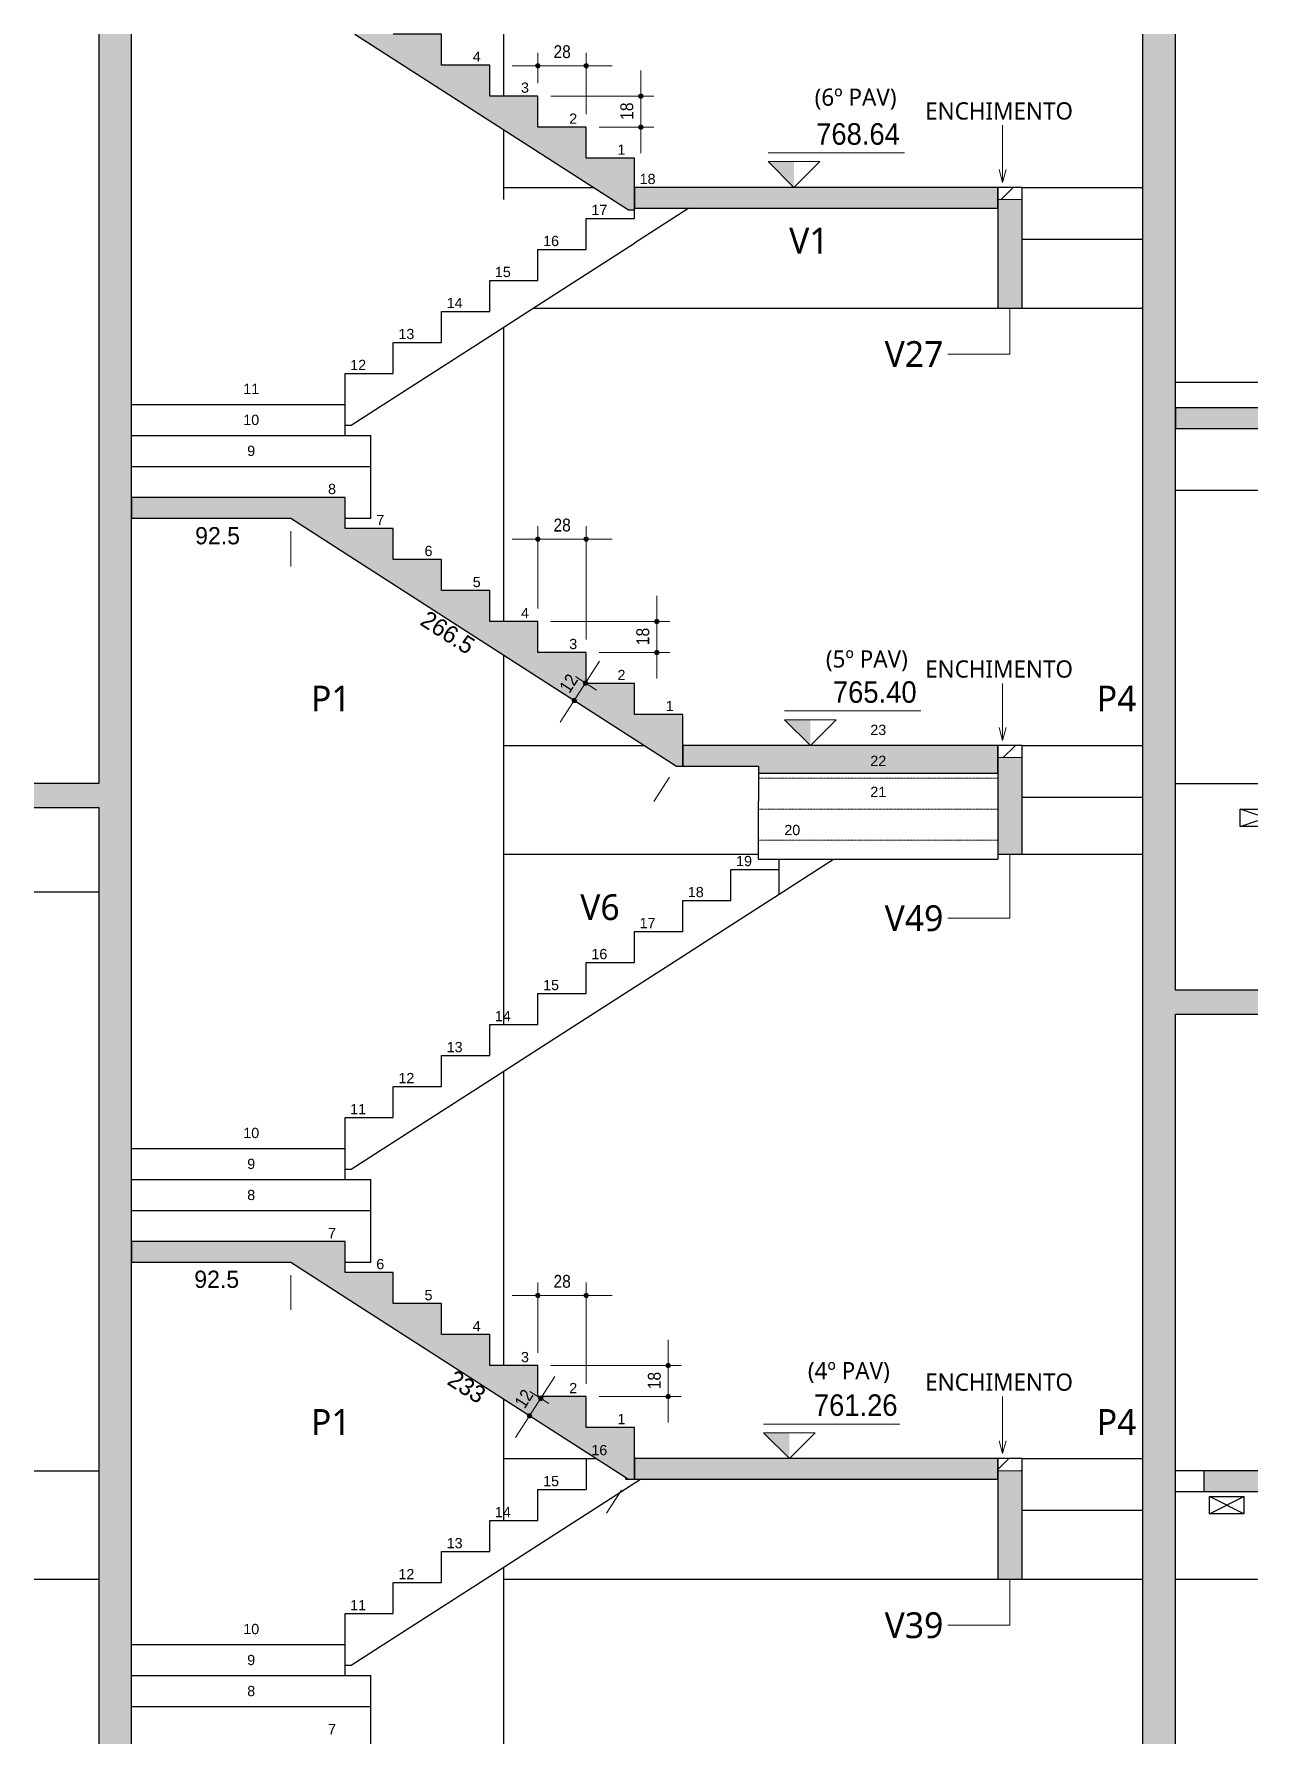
# Model space of a CAD drawing. Header units: centimetres. Extents: x -2136 to 34701, y -1430 to 84208.
# Drawn here: x 28941 to 29651, y 75965 to 76953 of the extents above; entities that cross this region are included whole.
import ezdxf

# ---------------------------------------------------------------- set-up
doc = ezdxf.new("R2010")
doc.units = ezdxf.units.CM
doc.linetypes.add('Hidden 1_5', pattern=[0.22, 0.15, -0.07])
for name, color, linetype, lineweight in [('A-ANNO-DIMS', 7, 'Continuous', 9), ('A-ANNO-DIMS-50', 7, 'Continuous', 9), ('A-DETL', 7, 'Continuous', 18), ('A-DETL-GENF', 7, 'Continuous', 18), ('A-FLOR', 7, 'Continuous', 18), ('A-GENM', 7, 'Continuous', 18), ('G-ANNO-DIMS', 7, 'Continuous', 9), ('G-ANNO-TEXT', 7, 'Continuous', 9), ('S-BEAM', 7, 'Continuous', 18), ('S-BEAM-IDEN', 7, 'Continuous', 9), ('S-COLS', 7, 'Continuous', 18), ('S-COLS-IDEN', 7, 'Continuous', 9), ('S-STRS', 7, 'Continuous', 18), ('S-STRS-ANNO', 7, 'Continuous', 18)]:
    doc.layers.add(name, color=color, linetype=linetype, lineweight=lineweight)
doc.styles.add('Arial', font='arial.ttf', dxfattribs={"height": 5.953125})
doc.styles.add('Fira Sans', font='FiraSans-Regular.ttf', dxfattribs={"width": 0.95, "height": 12.5})
doc.styles.add('Fira Sans_1', font='FiraSans-Regular.ttf', dxfattribs={"height": 10})
doc.styles.add('Fira Sans_2', font='FiraSans-Regular.ttf', dxfattribs={"width": 0.9, "height": 7.5})
doc.styles.add('Gadugi', font='gadugi.ttf', dxfattribs={"height": 15})
doc.styles.add('Gadugi_1', font='gadugi.ttf', dxfattribs={"height": 10})
doc.dimstyles.new('PED_R80_1_5mm_ACIMA_As_ESQ__R00_4', dxfattribs={"dimscale": 30.48, "dimtxt": 10.229846, "dimasz": 0.328084, "dimexe": 0.246063, "dimexo": 0.246063, "dimgap": 0.049213, "dimtad": 1, "dimdec": 1, "dimrnd": 0.5, "dimdsep": 46, "dimtxsty": 'Fira Sans_2', "dimblk1": 'DOTSMALL', "dimblk2": 'DOTSMALL', "dimsah": 1, "dimcen": 0.09, "dimdle": 0.492126, "dimazin": 0, "dimtfac": 1, "dimtdec": 4, "dimtix": 1, "dimtmove": 0, "dimatfit": 3, "dimfxl": 1, "dimtvp": 1, "dimtolj": 1, "dimtzin": 0, "dimarcsym": 2})
doc.dimstyles.new('PED_R80_2_0mm_ACIMA_As_ESQ__SEM_LINHA_R00_1', dxfattribs={"dimscale": 30.48, "dimtxt": 13.639794, "dimasz": 0.04101, "dimexe": 0.246063, "dimexo": 0.246063, "dimgap": 0.049213, "dimtad": 0, "dimjust": 2, "dimdec": 1, "dimrnd": 0.5, "dimdsep": 46, "dimtxsty": 'Fira Sans_1', "dimblk1": 'NONE', "dimblk2": 'DOTSMALL', "dimsah": 1, "dimcen": 0.09, "dimdle": 0.492126, "dimse1": 1, "dimsd1": 1, "dimsd2": 1, "dimazin": 0, "dimtfac": 1, "dimtdec": 4, "dimtix": 1, "dimtmove": 2, "dimatfit": 3, "dimfxl": 1, "dimtvp": 1, "dimtolj": 1, "dimtzin": 0, "dimarcsym": 2})
pattern_1 = [(45, (29269.847, 78788.5), (-7.071068, 7.071068), [])]

# ---------------------------------------------------------------- blocks, each defined once
blk = doc.blocks.new('PED_FURO_RETANGULAR_R04_2020 _INSTÂNCIA_ - FURO RET-3692143-CT 008 K - CORTE E1-E1')
at = {"layer": 'A-GENM', "lineweight": 25}
for p, q in [((370.74, 75518.01), (350.74, 75528)), ((350.74, 75518.01), (370.74, 75528))]:
    blk.add_line(p, q, dxfattribs=at)
blk = doc.blocks.new('PED_FURO_RETANGULAR_R04_2020 _INSTÂNCIA_ - FURO RET-3734944-CT 008 K - CORTE E1-E1')
at = {"layer": 'A-GENM', "lineweight": 25}
for p, q in [((377.96, 76499.55), (367.61, 76503)), ((367.61, 76493), (377.96, 76496.45))]:
    blk.add_line(p, q, dxfattribs=at)
blk = doc.blocks.new('Elevações de ponto - SIMBOLO DE NÍVEL-CORTE-2219088-CT 008 K - CORTE E1-E1')
at = {"layer": 'G-ANNO-DIMS'}
blk.add_hatch(color=256, dxfattribs=at).paths.add_polyline_path([(99.49, 74285), (99.49, 74270), (84.49, 74285)], flags=0)
for p, q in [((163.68, 74290.1), (84.49, 74290.1)), ((99.49, 74270), (84.49, 74285)), ((84.49, 74285), (114.49, 74285)), ((114.49, 74285), (99.49, 74270))]:
    blk.add_line(p, q, dxfattribs=at)
blk = doc.blocks.new('DIMBLOCK839-CT 008 K - CORTE E1-E1')
at = {"layer": 'A-ANNO-DIMS-50', "color": 7, "true_color": 0xffffff}
for p, q in [((29089.72, 76232.5), (29089.72, 76212.29)), ((29089.72, 76219.79), (29089.72, 76232.5))]:
    blk.add_line(p, q, dxfattribs=at)
at = {"layer": 'A-ANNO-DIMS-50', "color": 0, "insert": (29033.73, 76235.14), "char_height": 10, "width": 30.8469, "attachment_point": 1, "line_spacing_factor": 1.049215, "style": 'Fira Sans_1'}
blk.add_mtext('92.5', dxfattribs=at)
blk = doc.blocks.new('_DotSmall')
at = {"color": 0, "linetype": 'ByBlock', "const_width": 0.5}
blk.add_lwpolyline([(-0.0625, 0, 1), (0.0625, 0, 1)], format="xyb", close=True, dxfattribs=at)
blk = doc.blocks.new('_None')
blk = doc.blocks.new('DIMBLOCK841-CT 008 K - CORTE E1-E1')
at = {"layer": 'A-ANNO-DIMS-50', "color": 7, "true_color": 0xffffff}
for p, q in [((29281.66, 76107.69), (29273.09, 76094.36)), ((29277.15, 76100.67), (29281.66, 76107.69))]:
    blk.add_line(p, q, dxfattribs=at)
at = {"layer": 'A-ANNO-DIMS-50', "color": 0, "insert": (29185.25, 76177.99), "char_height": 10, "width": 26.2304, "attachment_point": 1, "rotation": 327.26465, "line_spacing_factor": 1.049215, "style": 'Fira Sans_1'}
blk.add_mtext('233', dxfattribs=at)
blk = doc.blocks.new('DIMBLOCK843-CT 008 K - CORTE E1-E1')
at = {"layer": 'A-ANNO-DIMS-50', "color": 7, "true_color": 0xffffff}
for p, q in [((29089.72, 76664.5), (29089.72, 76643.97)), ((29089.72, 76651.47), (29089.72, 76664.5))]:
    blk.add_line(p, q, dxfattribs=at)
at = {"layer": 'A-ANNO-DIMS-50', "color": 0, "insert": (29034.22, 76666.81), "char_height": 10, "width": 30.8469, "attachment_point": 1, "line_spacing_factor": 1.049215, "style": 'Fira Sans_1'}
blk.add_mtext('92.5', dxfattribs=at)
blk = doc.blocks.new('DIMBLOCK845-CT 008 K - CORTE E1-E1')
at = {"layer": 'A-ANNO-DIMS-50', "color": 7, "true_color": 0xffffff}
for p, q in [((29309.66, 76521.69), (29300.57, 76507.54)), ((29304.62, 76513.85), (29309.66, 76521.69))]:
    blk.add_line(p, q, dxfattribs=at)
at = {"layer": 'A-ANNO-DIMS-50', "color": 0, "insert": (29169.52, 76618.94), "char_height": 10, "width": 40.08, "attachment_point": 1, "rotation": 327.26493, "line_spacing_factor": 1.049215, "style": 'Fira Sans_1'}
blk.add_mtext('266.5', dxfattribs=at)
blk = doc.blocks.new('DIMBLOCK862-CT 008 K - CORTE E1-E1')
at = {"layer": 'A-ANNO-DIMS-50', "true_color": 0x000032}
h = blk.add_hatch(color=178, dxfattribs=at)
edge = h.paths.add_edge_path(flags=0)
edge.add_arc((29233.24, 76220.79), 1.25, 0, 360)
h = blk.add_hatch(color=178, dxfattribs=at)
edge = h.paths.add_edge_path(flags=0)
edge.add_arc((29261.24, 76220.79), 1.25, 0, 360)
at = {"layer": 'A-ANNO-DIMS-50', "color": 178, "true_color": 0x000032}
for p, q in [((29233.24, 76187.5), (29233.24, 76228.29)), ((29261.24, 76169.5), (29261.24, 76228.29)), ((29276.24, 76220.79), (29218.24, 76220.79)), ((29233.24, 76220.79), (29233.24, 76187.5)), ((29261.24, 76220.79), (29261.24, 76169.5))]:
    blk.add_line(p, q, dxfattribs=at)
for centre in [(29233.24, 76220.79), (29261.24, 76220.79)]:
    blk.add_circle(centre, 1.25, dxfattribs=at)
at = {"layer": 'A-ANNO-DIMS-50', "color": 0, "insert": (29242.26, 76232.67), "char_height": 7.5, "width": 11.9611, "attachment_point": 1, "line_spacing_factor": 1.049215, "style": 'Fira Sans_2'}
blk.add_mtext('28', dxfattribs=at)
blk = doc.blocks.new('DIMBLOCK863-CT 008 K - CORTE E1-E1')
at = {"layer": 'A-ANNO-DIMS-50', "true_color": 0x000032}
h = blk.add_hatch(color=178, dxfattribs=at)
edge = h.paths.add_edge_path(flags=0)
edge.add_arc((29308.89, 76180), 1.25, 0, 360)
h = blk.add_hatch(color=178, dxfattribs=at)
edge = h.paths.add_edge_path(flags=0)
edge.add_arc((29308.89, 76162), 1.25, 0, 360)
at = {"layer": 'A-ANNO-DIMS-50', "color": 178, "true_color": 0x000032}
for p, q in [((29308.89, 76195), (29308.89, 76147)), ((29240.74, 76180), (29316.39, 76180)), ((29308.89, 76180), (29240.74, 76180)), ((29268.74, 76162), (29316.39, 76162)), ((29308.89, 76162), (29268.74, 76162))]:
    blk.add_line(p, q, dxfattribs=at)
for centre in [(29308.89, 76180), (29308.89, 76162)]:
    blk.add_circle(centre, 1.25, dxfattribs=at)
at = {"layer": 'A-ANNO-DIMS-50', "color": 0, "insert": (29297.01, 76166.28), "char_height": 7.5, "width": 11.3315, "attachment_point": 1, "rotation": 90, "line_spacing_factor": 1.049215, "style": 'Fira Sans_2'}
blk.add_mtext('18', dxfattribs=at)
blk = doc.blocks.new('DIMBLOCK864-CT 008 K - CORTE E1-E1')
at = {"layer": 'A-ANNO-DIMS-50', "true_color": 0x000032}
h = blk.add_hatch(color=178, dxfattribs=at)
edge = h.paths.add_edge_path(flags=0)
edge.add_arc((29233.24, 76659.87), 1.25, 0, 360)
h = blk.add_hatch(color=178, dxfattribs=at)
edge = h.paths.add_edge_path(flags=0)
edge.add_arc((29261.24, 76659.87), 1.25, 0, 360)
at = {"layer": 'A-ANNO-DIMS-50', "color": 178, "true_color": 0x000032}
for p, q in [((29233.24, 76619.5), (29233.24, 76667.37)), ((29261.24, 76601.5), (29261.24, 76667.37)), ((29276.24, 76659.87), (29218.24, 76659.87)), ((29233.24, 76659.87), (29233.24, 76619.5)), ((29261.24, 76659.87), (29261.24, 76601.5))]:
    blk.add_line(p, q, dxfattribs=at)
for centre in [(29233.24, 76659.87), (29261.24, 76659.87)]:
    blk.add_circle(centre, 1.25, dxfattribs=at)
at = {"layer": 'A-ANNO-DIMS-50', "color": 0, "insert": (29242.26, 76671.75), "char_height": 7.5, "width": 11.9611, "attachment_point": 1, "line_spacing_factor": 1.049215, "style": 'Fira Sans_2'}
blk.add_mtext('28', dxfattribs=at)
blk = doc.blocks.new('DIMBLOCK865-CT 008 K - CORTE E1-E1')
at = {"layer": 'A-ANNO-DIMS-50', "true_color": 0x000032}
h = blk.add_hatch(color=178, dxfattribs=at)
edge = h.paths.add_edge_path(flags=0)
edge.add_arc((29302.21, 76612), 1.25, 0, 360)
h = blk.add_hatch(color=178, dxfattribs=at)
edge = h.paths.add_edge_path(flags=0)
edge.add_arc((29302.21, 76594), 1.25, 0, 360)
at = {"layer": 'A-ANNO-DIMS-50', "color": 178, "true_color": 0x000032}
for p, q in [((29302.21, 76627), (29302.21, 76579)), ((29240.74, 76612), (29309.71, 76612)), ((29302.21, 76612), (29240.74, 76612)), ((29268.74, 76594), (29309.71, 76594)), ((29302.21, 76594), (29268.74, 76594))]:
    blk.add_line(p, q, dxfattribs=at)
for centre in [(29302.21, 76612), (29302.21, 76594)]:
    blk.add_circle(centre, 1.25, dxfattribs=at)
at = {"layer": 'A-ANNO-DIMS-50', "color": 0, "insert": (29290.32, 76598.28), "char_height": 7.5, "width": 11.3315, "attachment_point": 1, "rotation": 90, "line_spacing_factor": 1.049215, "style": 'Fira Sans_2'}
blk.add_mtext('18', dxfattribs=at)
blk = doc.blocks.new('DIMBLOCK866-CT 008 K - CORTE E1-E1')
at = {"layer": 'A-ANNO-DIMS-50', "true_color": 0x000032}
h = blk.add_hatch(color=178, dxfattribs=at)
edge = h.paths.add_edge_path(flags=0)
edge.add_arc((29233.24, 76934.7), 1.25, 0, 360)
h = blk.add_hatch(color=178, dxfattribs=at)
edge = h.paths.add_edge_path(flags=0)
edge.add_arc((29261.24, 76934.7), 1.25, 0, 360)
at = {"layer": 'A-ANNO-DIMS-50', "color": 178, "true_color": 0x000032}
for p, q in [((29276.24, 76934.7), (29218.24, 76934.7)), ((29233.24, 76924.5), (29233.24, 76942.2)), ((29233.24, 76934.7), (29233.24, 76924.5)), ((29261.24, 76906.5), (29261.24, 76942.2)), ((29261.24, 76934.7), (29261.24, 76906.5))]:
    blk.add_line(p, q, dxfattribs=at)
for centre in [(29233.24, 76934.7), (29261.24, 76934.7)]:
    blk.add_circle(centre, 1.25, dxfattribs=at)
at = {"layer": 'A-ANNO-DIMS-50', "color": 0, "insert": (29242.26, 76946.58), "char_height": 7.5, "width": 11.9611, "attachment_point": 1, "line_spacing_factor": 1.049215, "style": 'Fira Sans_2'}
blk.add_mtext('28', dxfattribs=at)
blk = doc.blocks.new('DIMBLOCK867-CT 008 K - CORTE E1-E1')
at = {"layer": 'A-ANNO-DIMS-50', "true_color": 0x000032}
h = blk.add_hatch(color=178, dxfattribs=at)
edge = h.paths.add_edge_path(flags=0)
edge.add_arc((29292.92, 76917), 1.25, 0, 360)
h = blk.add_hatch(color=178, dxfattribs=at)
edge = h.paths.add_edge_path(flags=0)
edge.add_arc((29292.92, 76899), 1.25, 0, 360)
at = {"layer": 'A-ANNO-DIMS-50', "color": 178, "true_color": 0x000032}
for p, q in [((29292.92, 76932), (29292.92, 76884)), ((29240.74, 76917), (29300.42, 76917)), ((29292.92, 76917), (29240.74, 76917)), ((29268.74, 76899), (29300.42, 76899)), ((29292.92, 76899), (29268.74, 76899))]:
    blk.add_line(p, q, dxfattribs=at)
for centre in [(29292.92, 76917), (29292.92, 76899)]:
    blk.add_circle(centre, 1.25, dxfattribs=at)
at = {"layer": 'A-ANNO-DIMS-50', "color": 0, "insert": (29281.04, 76903.28), "char_height": 7.5, "width": 11.3315, "attachment_point": 1, "rotation": 90, "line_spacing_factor": 1.049215, "style": 'Fira Sans_2'}
blk.add_mtext('18', dxfattribs=at)
blk = doc.blocks.new('DIMBLOCK868-CT 008 K - CORTE E1-E1')
at = {"layer": 'A-ANNO-DIMS-50', "true_color": 0x000032}
h = blk.add_hatch(color=178, dxfattribs=at)
edge = h.paths.add_edge_path(flags=0)
edge.add_arc((29260.81, 76576.28), 1.25, 0, 360)
h = blk.add_hatch(color=178, dxfattribs=at)
edge = h.paths.add_edge_path(flags=0)
edge.add_arc((29254.32, 76566.19), 1.25, 0, 360)
at = {"layer": 'A-ANNO-DIMS-50', "color": 178, "true_color": 0x000032}
for p, q in [((29246.21, 76553.57), (29268.92, 76588.9)), ((29254.93, 76580.06), (29267.12, 76572.23)), ((29260.81, 76576.28), (29254.93, 76580.06)), ((29259.14, 76563.09), (29248.01, 76570.24)), ((29254.32, 76566.19), (29259.14, 76563.09))]:
    blk.add_line(p, q, dxfattribs=at)
for centre in [(29260.81, 76576.28), (29254.32, 76566.19)]:
    blk.add_circle(centre, 1.25, dxfattribs=at)
at = {"layer": 'A-ANNO-DIMS-50', "color": 0, "insert": (29245.15, 76573.91), "char_height": 7.5, "width": 10.702, "attachment_point": 1, "rotation": 57.26493, "line_spacing_factor": 1.049215, "style": 'Fira Sans_2'}
blk.add_mtext('12', dxfattribs=at)
blk = doc.blocks.new('DIMBLOCK869-CT 008 K - CORTE E1-E1')
at = {"layer": 'A-ANNO-DIMS-50', "true_color": 0x000032}
h = blk.add_hatch(color=178, dxfattribs=at)
edge = h.paths.add_edge_path(flags=0)
edge.add_arc((29234.84, 76160.97), 1.25, 0, 360)
h = blk.add_hatch(color=178, dxfattribs=at)
edge = h.paths.add_edge_path(flags=0)
edge.add_arc((29228.35, 76150.88), 1.25, 0, 360)
at = {"layer": 'A-ANNO-DIMS-50', "color": 178, "true_color": 0x000032}
for p, q in [((29220.24, 76138.26), (29242.95, 76173.59)), ((29239.55, 76157.94), (29228.53, 76165.03)), ((29233.17, 76147.78), (29222.04, 76154.93)), ((29234.84, 76160.97), (29239.55, 76157.94)), ((29228.35, 76150.88), (29233.17, 76147.78))]:
    blk.add_line(p, q, dxfattribs=at)
for centre in [(29234.84, 76160.97), (29228.35, 76150.88)]:
    blk.add_circle(centre, 1.25, dxfattribs=at)
at = {"layer": 'A-ANNO-DIMS-50', "color": 0, "insert": (29219.19, 76158.6), "char_height": 7.5, "width": 10.702, "attachment_point": 1, "rotation": 57.26465, "line_spacing_factor": 1.049215, "style": 'Fira Sans_2'}
blk.add_mtext('12', dxfattribs=at)

msp = doc.modelspace()

# ---------------------------------------------------------------- hatches: boundary and pattern name
at = {"layer": 'A-DETL-GENF', "true_color": 0x48b948}
h = msp.add_hatch(dxfattribs=at)
h.set_pattern_fill('FP_4', color=95, style=0, pattern_type=2)
h.set_pattern_definition(pattern_1)
h.paths.add_polyline_path([(29500.24, 76857), (29514.24, 76857), (29514.24, 76864), (29500.24, 76864), (29500.24, 76857)], flags=0)
h = msp.add_hatch(dxfattribs=at)
h.set_pattern_fill('FP_4', color=95, style=0, pattern_type=2)
h.set_pattern_definition(pattern_1)
h.paths.add_polyline_path([(29500.24, 76533), (29514.24, 76533), (29514.24, 76540), (29500.24, 76540)], flags=0)
h = msp.add_hatch(dxfattribs=at)
h.set_pattern_fill('FP_4', color=95, style=0, pattern_type=2)
h.set_pattern_definition(pattern_1)
h.paths.add_polyline_path([(29514.24, 76119), (29514.24, 76126), (29500.24, 76126), (29500.24, 76119)], flags=0)
at = {"layer": 'A-FLOR', "true_color": 0xa6a6a6}
for points in [[(29603.24, 76724), (29651.2, 76724), (29651.2, 76736), (29603.24, 76736), (29603.24, 76735.31)], [(28940.7, 76504), (28978.24, 76504), (28978.24, 76518), (28940.7, 76518), (28940.7, 76517.55)], [(29651.2, 76384), (29651.2, 76398), (29603.24, 76398), (29603.24, 76384)], [(29651.2, 76107), (29651.2, 76119), (29619.74, 76119), (29619.74, 76107)]]:
    msp.add_hatch(color=253, dxfattribs=at).paths.add_polyline_path(points, flags=0)
at = {"layer": 'S-BEAM', "true_color": 0xa6a6a6}
for points in [[(29500.24, 76794), (29514.24, 76794), (29514.24, 76857), (29500.24, 76857), (29500.24, 76794)], [(29500.24, 76477), (29514.24, 76477), (29514.24, 76533), (29500.24, 76533), (29500.24, 76486)], [(29514.24, 76056), (29514.24, 76119), (29500.24, 76119), (29500.24, 76056)]]:
    msp.add_hatch(color=253, dxfattribs=at).paths.add_polyline_path(points, flags=0)
at = {"layer": 'S-COLS', "true_color": 0xa6a6a6}
for points in [[(28978.24, 76857), (28997.24, 76857), (28997.24, 76953.07), (28978.24, 76953.07)], [(29603.24, 76857), (29603.24, 76953.07), (29584.24, 76953.07), (29584.24, 76857)], [(28997.24, 76533), (28997.24, 76857), (28978.24, 76857), (28978.24, 76533)], [(29584.24, 76533), (29603.24, 76533), (29603.24, 76857), (29584.24, 76857), (29584.24, 76724)], [(28997.24, 76119), (28997.24, 76533), (28978.24, 76533), (28978.24, 76119)], [(29584.24, 76119), (29603.24, 76119), (29603.24, 76533), (29584.24, 76533), (29584.24, 76299.79)], [(28997.24, 75831), (28997.24, 76119), (28978.24, 76119), (28978.24, 75831)], [(29584.24, 75831), (29603.24, 75831), (29603.24, 76119), (29584.24, 76119), (29584.24, 75838)]]:
    msp.add_hatch(color=253, dxfattribs=at).paths.add_polyline_path(points, flags=0)
at = {"layer": 'S-STRS', "true_color": 0xa6a6a6}
for points in [[(29285.72, 76851), (29289.24, 76851), (29289.24, 76881), (29261.24, 76881), (29261.24, 76899), (29233.24, 76899), (29233.24, 76917), (29205.24, 76917), (29205.24, 76935), (29177.24, 76935), (29177.24, 76953), (29149.24, 76953), (29149.24, 76953.07), (29126.94, 76953.07), (29276.38, 76857)], [(29500.24, 76852), (29500.24, 76864), (29289.24, 76864), (29289.24, 76852), (29500.24, 76852)], [(29121.24, 76651.74), (29121.24, 76684), (28997.24, 76684), (28997.24, 76672), (29089.72, 76672), (29098.38, 76666.43)], [(29317.24, 76528), (29317.24, 76558), (29289.24, 76558), (29289.24, 76576), (29261.24, 76576), (29261.24, 76594), (29233.24, 76594), (29233.24, 76612), (29205.24, 76612), (29205.24, 76630), (29177.24, 76630), (29177.24, 76648), (29149.24, 76648), (29149.24, 76666), (29121.24, 76666), (29121.24, 76651.74), (29313.72, 76528)], [(29427.3, 76523.99), (29500.24, 76523.99), (29500.24, 76540), (29317.24, 76540), (29317.24, 76528), (29361.24, 76528), (29361.24, 76523.99)], [(29121.24, 76219.73), (29121.24, 76252), (28997.24, 76252), (28997.24, 76240), (29089.72, 76240), (29118.32, 76221.61)], [(29285.72, 76114), (29289.24, 76114), (29289.24, 76144), (29261.24, 76144), (29261.24, 76162), (29233.24, 76162), (29233.24, 76180), (29205.24, 76180), (29205.24, 76198), (29177.24, 76198), (29177.24, 76216), (29149.24, 76216), (29149.24, 76234), (29121.24, 76234), (29121.24, 76219.73), (29277.94, 76119)], [(29289.24, 76114), (29500.24, 76114), (29500.24, 76126), (29289.24, 76126), (29289.24, 76119)]]:
    msp.add_hatch(color=253, dxfattribs=at).paths.add_polyline_path(points, flags=0)

# ---------------------------------------------------------------- linework, layer by layer
at = {"layer": 'A-DETL'}
for p, q in [((29514.24, 76864), (29500.24, 76864)), ((29500.24, 76864), (29500.24, 76857)), ((29514.24, 76857), (29514.24, 76864)), ((29500.24, 76857), (29514.24, 76857)), ((29514.24, 76540), (29500.24, 76540)), ((29500.24, 76540), (29500.24, 76533)), ((29514.24, 76533), (29514.24, 76540)), ((29500.24, 76533), (29514.24, 76533)), ((29514.24, 76126), (29500.24, 76126)), ((29500.24, 76126), (29500.24, 76119)), ((29514.24, 76119), (29514.24, 76126)), ((29500.24, 76119), (29514.24, 76119))]:
    msp.add_line(p, q, dxfattribs=at)
at = {"layer": 'A-DETL', "linetype": 'Hidden 1_5'}
for p, q in [((29500.24, 76521), (29361.24, 76521)), ((29500.24, 76503), (29361.24, 76503)), ((29500.24, 76485), (29361.24, 76485))]:
    msp.add_line(p, q, dxfattribs=at)
at = {"layer": 'A-FLOR', "lineweight": 25}
for p, q in [((29651.2, 76736), (29603.24, 76736)), ((29603.24, 76736), (29603.24, 76724)), ((29603.24, 76724), (29651.2, 76724)), ((28978.24, 76518), (28940.7, 76518)), ((28940.7, 76504), (28978.24, 76504)), ((29651.2, 76398), (29603.24, 76398)), ((29603.24, 76384), (29651.2, 76384)), ((29651.2, 76119), (29603.24, 76119)), ((29619.74, 76119), (29619.74, 76107)), ((29603.24, 76107), (29651.2, 76107))]:
    msp.add_line(p, q, dxfattribs=at)
at = {"layer": 'G-ANNO-TEXT'}
for p, q in [((29502.97, 76866.9), (29502.97, 76900.09)), ((29502.97, 76866.9), (29500.96, 76874.4)), ((29502.97, 76866.9), (29504.98, 76874.4)), ((29502.97, 76542.9), (29502.97, 76576.09)), ((29502.97, 76542.9), (29500.96, 76550.4)), ((29502.97, 76542.9), (29504.98, 76550.4)), ((29502.97, 76128.9), (29502.97, 76162.09)), ((29502.97, 76128.9), (29500.96, 76136.4)), ((29502.97, 76128.9), (29504.98, 76136.4))]:
    msp.add_line(p, q, dxfattribs=at)
at = {"layer": 'S-BEAM', "lineweight": 25}
for p, q in [((29213.24, 76864), (29265.48, 76864)), ((29213.24, 76864), (29213.24, 76857)), ((29514.24, 76864), (29500.24, 76864)), ((29500.24, 76864), (29500.24, 76857)), ((29514.24, 76857), (29514.24, 76864)), ((29514.24, 76864), (29584.24, 76864)), ((29500.24, 76857), (29500.24, 76794)), ((29514.24, 76794), (29514.24, 76857)), ((29514.24, 76834), (29584.24, 76834)), ((29230.55, 76794), (29500.24, 76794)), ((29500.24, 76794), (29514.24, 76794)), ((29514.24, 76794), (29584.24, 76794)), ((29603.24, 76751), (29651.2, 76751)), ((29651.2, 76688), (29603.24, 76688)), ((29213.24, 76540), (29213.24, 76533)), ((29213.24, 76540), (29295.04, 76540)), ((29514.24, 76540), (29500.24, 76540)), ((29500.24, 76540), (29500.24, 76533)), ((29514.24, 76533), (29514.24, 76540)), ((29514.24, 76540), (29584.24, 76540)), ((29500.24, 76533), (29500.24, 76477)), ((29514.24, 76477), (29514.24, 76533)), ((29603.24, 76518), (29651.2, 76518)), ((29514.24, 76510), (29584.24, 76510)), ((29640.85, 76503), (29651.2, 76503)), ((29640.85, 76493), (29640.85, 76503)), ((29651.2, 76493), (29640.85, 76493)), ((29213.24, 76477), (29361.24, 76477)), ((29500.24, 76477), (29514.24, 76477)), ((29514.24, 76477), (29584.24, 76477)), ((28940.7, 76455), (28978.24, 76455)), ((29213.24, 76126), (29261.24, 76126)), ((29514.24, 76126), (29500.24, 76126)), ((29500.24, 76126), (29500.24, 76119)), ((29514.24, 76119), (29514.24, 76126)), ((29514.24, 76126), (29584.24, 76126)), ((28940.7, 76119), (28978.24, 76119)), ((29500.24, 76119), (29500.24, 76056)), ((29514.24, 76056), (29514.24, 76119)), ((29623.07, 76104), (29643.07, 76104)), ((29623.07, 76094), (29623.07, 76104)), ((29643.07, 76104), (29643.07, 76094)), ((29514.24, 76096), (29584.24, 76096)), ((29643.07, 76094), (29623.07, 76094)), ((28940.7, 76056), (28978.24, 76056)), ((29213.24, 76056), (29500.24, 76056)), ((29500.24, 76056), (29514.24, 76056)), ((29514.24, 76056), (29584.24, 76056)), ((29603.24, 76056), (29651.2, 76056))]:
    msp.add_line(p, q, dxfattribs=at)
at = {"layer": 'S-BEAM-IDEN'}
for p, q in [((29507.24, 76794), (29507.24, 76767.24)), ((29507.24, 76767.24), (29471.18, 76767.24)), ((29507.24, 76477), (29507.24, 76439.72)), ((29507.24, 76439.72), (29471.19, 76439.72)), ((29507.24, 76056), (29507.24, 76029.24)), ((29507.24, 76029.24), (29471.19, 76029.24))]:
    msp.add_line(p, q, dxfattribs=at)
at = {"layer": 'S-COLS', "lineweight": 25}
for p, q in [((28978.24, 76953.07), (28978.24, 76857)), ((28997.24, 76857), (28997.24, 76953.07)), ((29213.24, 76953.07), (29213.24, 76917)), ((29584.24, 76953.07), (29584.24, 76857)), ((29603.24, 76857), (29603.24, 76953.07)), ((29213.24, 76897.59), (29213.24, 76857)), ((28978.24, 76857), (28978.24, 76533)), ((28997.24, 76533), (28997.24, 76857)), ((29584.24, 76857), (29584.24, 76533)), ((29603.24, 76736), (29603.24, 76857)), ((29213.24, 76782.87), (29213.24, 76612)), ((29603.24, 76724), (29603.24, 76736)), ((29603.24, 76533), (29603.24, 76724)), ((29213.24, 76592.59), (29213.24, 76533)), ((28978.24, 76533), (28978.24, 76518)), ((28997.24, 76119), (28997.24, 76533)), ((29213.24, 76533), (29213.24, 76378)), ((29584.24, 76533), (29584.24, 76119)), ((29603.24, 76398), (29603.24, 76533)), ((28978.24, 76504), (28978.24, 76119)), ((29603.24, 76119), (29603.24, 76384)), ((29213.24, 76350.87), (29213.24, 76180)), ((29213.24, 76160.59), (29213.24, 76119)), ((28978.24, 76119), (28978.24, 75831)), ((28997.24, 75831), (28997.24, 76119)), ((29213.24, 76119), (29213.24, 76090)), ((29584.24, 76119), (29584.24, 75831)), ((29603.24, 75831), (29603.24, 76119)), ((29213.24, 76062.87), (29213.24, 75892))]:
    msp.add_line(p, q, dxfattribs=at)
at = {"layer": 'S-STRS', "lineweight": 25}
for p, q in [((29126.94, 76953.07), (29285.72, 76851)), ((29149.24, 76953), (29149.24, 76953.07)), ((29177.24, 76953), (29149.24, 76953)), ((29177.24, 76935), (29177.24, 76953)), ((29205.24, 76935), (29177.24, 76935)), ((29205.24, 76917), (29205.24, 76935)), ((29233.24, 76917), (29205.24, 76917)), ((29233.24, 76899), (29233.24, 76917)), ((29261.24, 76899), (29233.24, 76899)), ((29261.24, 76881), (29261.24, 76899)), ((29289.24, 76881), (29261.24, 76881)), ((29289.24, 76851), (29289.24, 76881)), ((29500.24, 76864), (29289.24, 76864)), ((29289.24, 76864), (29289.24, 76852)), ((29500.24, 76857), (29500.24, 76864)), ((29500.24, 76852), (29500.24, 76857)), ((29261.24, 76846), (29289.24, 76846)), ((29261.24, 76828), (29261.24, 76846)), ((29285.72, 76851), (29289.24, 76851)), ((29289.24, 76852), (29500.24, 76852)), ((29320.76, 76852), (29289.24, 76831.73)), ((29289.24, 76846), (29289.24, 76851)), ((29233.24, 76828), (29261.24, 76828)), ((29233.24, 76810), (29233.24, 76828)), ((29261.24, 76813.73), (29289.24, 76831.73)), ((29205.24, 76810), (29233.24, 76810)), ((29205.24, 76792), (29205.24, 76810)), ((29233.24, 76795.73), (29261.24, 76813.73)), ((29205.24, 76777.73), (29233.24, 76795.73)), ((29177.24, 76792), (29205.24, 76792)), ((29177.24, 76774), (29177.24, 76792)), ((29177.24, 76759.73), (29205.24, 76777.73)), ((29149.24, 76774), (29177.24, 76774)), ((29149.24, 76756), (29149.24, 76774)), ((29121.24, 76756), (29124.76, 76756)), ((29121.24, 76726), (29121.24, 76756)), ((29124.76, 76756), (29149.24, 76756)), ((29149.24, 76741.73), (29177.24, 76759.73)), ((28997.24, 76738), (29121.24, 76738)), ((29124.76, 76726), (29149.24, 76741.73)), ((29121.24, 76720), (29121.24, 76726)), ((29121.24, 76726), (29124.76, 76726)), ((28997.24, 76720), (29136.24, 76720)), ((29136.24, 76702), (29136.24, 76720)), ((28997.24, 76702), (29089.72, 76702)), ((29089.72, 76702), (29136.24, 76702)), ((29136.24, 76672), (29136.24, 76702)), ((29121.24, 76684), (28997.24, 76684)), ((28997.24, 76684), (28997.24, 76672)), ((29121.24, 76666), (29121.24, 76684)), ((28997.24, 76672), (29089.72, 76672)), ((29089.72, 76672), (29121.24, 76651.74)), ((29121.24, 76672), (29136.24, 76672)), ((29149.24, 76666), (29121.24, 76666)), ((29149.24, 76648), (29149.24, 76666)), ((29121.24, 76651.74), (29313.72, 76528)), ((29177.24, 76648), (29149.24, 76648)), ((29177.24, 76630), (29177.24, 76648)), ((29205.24, 76630), (29177.24, 76630)), ((29205.24, 76612), (29205.24, 76630)), ((29233.24, 76612), (29205.24, 76612)), ((29233.24, 76594), (29233.24, 76612)), ((29261.24, 76594), (29233.24, 76594)), ((29261.24, 76576), (29261.24, 76594)), ((29289.24, 76576), (29261.24, 76576)), ((29289.24, 76558), (29289.24, 76576)), ((29317.24, 76558), (29289.24, 76558)), ((29317.24, 76528), (29317.24, 76558)), ((29500.24, 76540), (29317.24, 76540)), ((29317.24, 76540), (29317.24, 76528)), ((29500.24, 76533), (29500.24, 76540)), ((29313.72, 76528), (29317.24, 76528)), ((29317.24, 76528), (29361.24, 76528)), ((29361.24, 76528), (29361.24, 76523.99)), ((29500.24, 76523.99), (29500.24, 76533)), ((29361.24, 76523.99), (29500.24, 76523.99)), ((29361.24, 76523.99), (29361.24, 76507.74)), ((29361.24, 76489.74), (29361.24, 76507.74)), ((29361.24, 76474), (29361.24, 76489.74)), ((29361.24, 76474), (29500.24, 76474)), ((29373.24, 76468), (29373.24, 76474)), ((29373.24, 76453.74), (29404.76, 76474)), ((29500.24, 76477), (29500.24, 76474)), ((29345.24, 76468), (29373.24, 76468)), ((29345.24, 76450), (29345.24, 76468)), ((29373.24, 76453.74), (29373.24, 76468)), ((29317.24, 76450), (29345.24, 76450)), ((29317.24, 76432), (29317.24, 76450)), ((29345.24, 76435.74), (29373.24, 76453.74)), ((29289.24, 76432), (29317.24, 76432)), ((29289.24, 76414), (29289.24, 76432)), ((29317.24, 76417.74), (29345.24, 76435.74)), ((29261.24, 76414), (29289.24, 76414)), ((29261.24, 76396), (29261.24, 76414)), ((29289.24, 76399.74), (29317.24, 76417.74)), ((29261.24, 76381.74), (29289.24, 76399.74)), ((29233.24, 76396), (29261.24, 76396)), ((29233.24, 76378), (29233.24, 76396)), ((29233.24, 76363.74), (29261.24, 76381.74)), ((29205.24, 76378), (29233.24, 76378)), ((29205.24, 76360), (29205.24, 76378)), ((29177.24, 76360), (29205.24, 76360)), ((29177.24, 76342), (29177.24, 76360)), ((29205.24, 76345.74), (29233.24, 76363.74)), ((29149.24, 76342), (29177.24, 76342)), ((29149.24, 76324), (29149.24, 76342)), ((29177.24, 76327.74), (29205.24, 76345.74)), ((29121.24, 76324), (29124.76, 76324)), ((29121.24, 76294), (29121.24, 76324)), ((29124.76, 76324), (29149.24, 76324)), ((29149.24, 76309.74), (29177.24, 76327.74)), ((28997.24, 76306), (29121.24, 76306)), ((29124.76, 76294), (29149.24, 76309.74)), ((29121.24, 76288), (29121.24, 76294)), ((29121.24, 76294), (29124.76, 76294)), ((28997.24, 76288), (29136.24, 76288)), ((29136.24, 76270), (29136.24, 76288)), ((28997.24, 76270), (29089.72, 76270)), ((29089.72, 76270), (29136.24, 76270)), ((29136.24, 76240), (29136.24, 76270)), ((29121.24, 76252), (28997.24, 76252)), ((28997.24, 76252), (28997.24, 76240)), ((29121.24, 76234), (29121.24, 76252)), ((28997.24, 76240), (29089.72, 76240)), ((29089.72, 76240), (29121.24, 76219.73)), ((29121.24, 76240), (29136.24, 76240)), ((29149.24, 76234), (29121.24, 76234)), ((29149.24, 76216), (29149.24, 76234)), ((29121.24, 76219.73), (29285.72, 76114)), ((29177.24, 76216), (29149.24, 76216)), ((29177.24, 76198), (29177.24, 76216)), ((29205.24, 76198), (29177.24, 76198)), ((29205.24, 76180), (29205.24, 76198)), ((29233.24, 76180), (29205.24, 76180)), ((29233.24, 76162), (29233.24, 76180)), ((29261.24, 76162), (29233.24, 76162)), ((29261.24, 76144), (29261.24, 76162)), ((29289.24, 76144), (29261.24, 76144)), ((29289.24, 76114), (29289.24, 76144)), ((29261.24, 76126), (29267.04, 76126)), ((29261.24, 76126), (29261.24, 76108)), ((29500.24, 76126), (29289.24, 76126)), ((29289.24, 76126), (29289.24, 76114)), ((29500.24, 76119), (29500.24, 76126)), ((29261.24, 76093.73), (29292.76, 76114)), ((29284.24, 76114), (29284.24, 76114.94)), ((29284.24, 76114), (29285.71, 76114)), ((29285.72, 76114), (29289.24, 76114)), ((29289.24, 76114), (29500.24, 76114)), ((29500.24, 76114), (29500.24, 76119)), ((29233.24, 76108), (29261.24, 76108)), ((29233.24, 76090), (29233.24, 76108)), ((29233.24, 76075.73), (29261.24, 76093.73)), ((29205.24, 76090), (29233.24, 76090)), ((29205.24, 76072), (29205.24, 76090)), ((29205.24, 76057.73), (29233.24, 76075.73)), ((29177.24, 76072), (29205.24, 76072)), ((29177.24, 76054), (29177.24, 76072)), ((29149.24, 76054), (29177.24, 76054)), ((29149.24, 76036), (29149.24, 76054)), ((29177.24, 76039.73), (29205.24, 76057.73)), ((29121.24, 76036), (29124.77, 76036)), ((29121.24, 76006), (29121.24, 76036)), ((29124.77, 76036), (29149.24, 76036)), ((29149.24, 76021.73), (29177.24, 76039.73)), ((28997.24, 76018), (29121.24, 76018)), ((29124.77, 76006), (29149.24, 76021.73)), ((29121.24, 76000), (29121.24, 76006)), ((29121.24, 76006), (29124.77, 76006)), ((28997.24, 76000), (29136.24, 76000)), ((29136.24, 75982), (29136.24, 76000)), ((28997.24, 75982), (29089.72, 75982)), ((29089.72, 75982), (29136.24, 75982)), ((29136.24, 75952), (29136.24, 75982))]:
    msp.add_line(p, q, dxfattribs=at)

# ---------------------------------------------------------------- block references
at = {"layer": 'A-GENM', "lineweight": 25}
for name, p in [('PED_FURO_RETANGULAR_R04_2020 _INSTÂNCIA_ - FURO RET-3734944-CT 008 K - CORTE E1-E1', (29273.24, 0)), ('PED_FURO_RETANGULAR_R04_2020 _INSTÂNCIA_ - FURO RET-3692143-CT 008 K - CORTE E1-E1', (29272.34, 575.99))]:
    msp.add_blockref(name, p, dxfattribs=at)
at = {"layer": 'G-ANNO-DIMS'}
for p in [(29282.3, 2594), (29291.86, 2270), (29279.69, 1856)]:
    msp.add_blockref('Elevações de ponto - SIMBOLO DE NÍVEL-CORTE-2219088-CT 008 K - CORTE E1-E1', p, dxfattribs=at)

# ---------------------------------------------------------------- texts
at = {"layer": 'G-ANNO-DIMS', "char_height": 12.5, "attachment_point": 1, "line_spacing_factor": 1.049215, "style": 'Fira Sans'}
for s, insert, width in [('768.64', (29394.74, 76901.31), 58.921), ('765.40', (29404.47, 76577.31), 58.5118), ('761.26', (29393.41, 76163.31), 55.8522)]:
    msp.add_mtext(s, dxfattribs=dict(at, insert=insert, width=width))
at = {"layer": 'G-ANNO-TEXT', "char_height": 10, "attachment_point": 1, "style": 'Gadugi_1'}
for s, insert, width in [('(6º PAV)', (29393.83, 76921.43), 63.7342), ('ENCHIMENTO', (29457.99, 76913.43), 108.6287), ('(5º PAV)', (29400.37, 76595.3), 63.7342), ('ENCHIMENTO', (29457.99, 76589.43), 108.6287), ('(4º PAV)', (29389.91, 76182.07), 63.7342), ('ENCHIMENTO', (29458, 76175.43), 108.6287)]:
    msp.add_mtext(s, dxfattribs=dict(at, insert=insert, width=width))
at = {"layer": 'S-BEAM-IDEN', "char_height": 15, "attachment_point": 1, "style": 'Gadugi'}
for s, insert, width in [('V1', (29379.04, 76840.64), 30.0633), ('V27', (29434.48, 76774.79), 44.0928), ('V6', (29257.76, 76453.64), 30.0633), ('V49', (29434.49, 76447.27), 44.0928), ('V39', (29434.49, 76036.79), 44.0928)]:
    msp.add_mtext(s, dxfattribs=dict(at, insert=insert, width=width))
at = {"layer": 'S-COLS-IDEN', "char_height": 15, "width": 28.4599, "attachment_point": 1, "style": 'Gadugi'}
for s, insert in [('P1', (29101.48, 76574.76)), ('P4', (29557.67, 76574.76)), ('P1', (29101.48, 76154.76)), ('P4', (29557.67, 76154.76))]:
    msp.add_mtext(s, dxfattribs=dict(at, insert=insert))
at = {"layer": 'S-STRS-ANNO', "attachment_point": 1, "line_spacing_factor": 0.941778, "style": 'Arial'}
for s, insert, char_height, width in [('4', (29195.38, 76942.92), 5.95, 5.4944), ('3', (29223.38, 76924.92), 5.95, 5.4944), ('2', (29251.38, 76906.92), 5.95, 5.4944), ('1', (29279.38, 76888.92), 5.95, 5.4944), ('18', (29292.23, 76871.92), 5.953, 10.9888), ('17', (29264.23, 76853.92), 5.953, 10.9888), ('16', (29236.23, 76835.92), 5.953, 10.9888), ('15', (29208.23, 76817.92), 5.953, 10.9888), ('14', (29180.23, 76799.92), 5.953, 10.9888), ('13', (29152.23, 76781.92), 5.953, 10.9888), ('12', (29124.23, 76763.92), 5.953, 10.9888), ('11', (29062.16, 76750.06), 5.953, 10.9888), ('10', (29062.16, 76732.06), 5.953, 10.9888), ('9', (29064.45, 76714.06), 5.95, 5.4944), ('8', (29111.38, 76691.92), 5.95, 5.4944), ('7', (29139.38, 76673.92), 5.95, 5.4944), ('6', (29167.38, 76655.92), 5.95, 5.4944), ('5', (29195.38, 76637.92), 5.95, 5.4944), ('4', (29223.38, 76619.92), 5.95, 5.4944), ('3', (29251.38, 76601.92), 5.95, 5.4944), ('2', (29279.38, 76583.92), 5.95, 5.4944), ('1', (29307.38, 76565.93), 5.95, 5.4944), ('23', (29426.16, 76552.06), 5.953, 10.9888), ('22', (29426.16, 76534.06), 5.953, 10.9888), ('21', (29426.16, 76516.06), 5.953, 10.9888), ('20', (29376.23, 76493.93), 5.953, 10.9888), ('19', (29348.23, 76475.92), 5.953, 10.9888), ('18', (29320.23, 76457.92), 5.953, 10.9888), ('17', (29292.23, 76439.92), 5.953, 10.9888), ('16', (29264.23, 76421.92), 5.953, 10.9888), ('15', (29236.23, 76403.92), 5.953, 10.9888), ('14', (29208.23, 76385.92), 5.953, 10.9888), ('13', (29180.23, 76367.92), 5.953, 10.9888), ('12', (29152.23, 76349.92), 5.953, 10.9888), ('11', (29124.23, 76331.92), 5.953, 10.9888), ('10', (29062.16, 76318.06), 5.953, 10.9888), ('9', (29064.45, 76300.06), 5.95, 5.4944), ('8', (29064.45, 76282.06), 5.95, 5.4944), ('7', (29111.38, 76259.92), 5.95, 5.4944), ('6', (29139.38, 76241.92), 5.95, 5.4944), ('5', (29167.38, 76223.92), 5.95, 5.4944), ('4', (29195.38, 76205.92), 5.95, 5.4944), ('3', (29223.38, 76187.92), 5.95, 5.4944), ('2', (29251.38, 76169.92), 5.95, 5.4944), ('1', (29279.38, 76151.92), 5.95, 5.4944), ('16', (29264.23, 76133.92), 5.953, 10.9888), ('15', (29236.23, 76115.92), 5.953, 10.9888), ('14', (29208.23, 76097.92), 5.953, 10.9888), ('13', (29180.23, 76079.92), 5.953, 10.9888), ('12', (29152.23, 76061.92), 5.953, 10.9888), ('11', (29124.23, 76043.92), 5.953, 10.9888), ('10', (29062.16, 76030.06), 5.953, 10.9888), ('9', (29064.45, 76012.06), 5.95, 5.4944), ('8', (29064.45, 75994.06), 5.95, 5.4944), ('7', (29111.38, 75971.92), 5.95, 5.4944)]:
    msp.add_mtext(s, dxfattribs=dict(at, insert=insert, char_height=char_height, width=width))

# ---------------------------------------------------------------- dimensions: what is measured, and where the dimension line sits
at = {"layer": 'A-ANNO-DIMS', "color": 178, "true_color": 0x000032}
for base, p1, p2, override, picture, middle in [((29233.24, 76934.7), (29261.24, 76899), (29233.24, 76917), {"dimpost": '<>', "dimfxl": 33.286634}, 'DIMBLOCK866-CT 008 K - CORTE E1-E1', (29247.24, 76940.01)), ((29233.24, 76659.87), (29261.24, 76594), (29233.24, 76612), {"dimpost": '<>', "dimfxl": 33.286574}, 'DIMBLOCK864-CT 008 K - CORTE E1-E1', (29247.24, 76665.18)), ((29233.24, 76220.79), (29261.24, 76162), (29233.24, 76180), {"dimpost": '<>', "dimfxl": 33.286681}, 'DIMBLOCK862-CT 008 K - CORTE E1-E1', (29247.24, 76226.1))]:
    dim = msp.add_linear_dim(base=base, p1=p1, p2=p2, dimstyle='PED_R80_1_5mm_ACIMA_As_ESQ__R00_4', override=override, dxfattribs=at)
    dim.commit()
    dim.dimension.update_dxf_attribs({"geometry": picture, "text_midpoint": middle})
for base, p1, p2, angle, override, picture, middle in [((29292.92, 76899), (29233.24, 76917), (29261.24, 76899), 90, {"dimpost": '<>', "dimfxl": 33.286634}, 'DIMBLOCK867-CT 008 K - CORTE E1-E1', (29287.61, 76908)), ((29302.21, 76594), (29233.24, 76612), (29261.24, 76594), 90, {"dimpost": '<>', "dimfxl": 33.286574}, 'DIMBLOCK865-CT 008 K - CORTE E1-E1', (29296.89, 76603)), ((29260.81, 76576.28), (29252.83, 76567.14), (29261.24, 76576), 57.26493, {"dimpost": '<>', "dimfxl": 12.215901}, 'DIMBLOCK868-CT 008 K - CORTE E1-E1', (29253.15, 76574.07)), ((29308.89, 76162), (29233.24, 76180), (29261.24, 76162), 90, {"dimpost": '<>', "dimfxl": 33.286681}, 'DIMBLOCK863-CT 008 K - CORTE E1-E1', (29303.58, 76171)), ((29234.84, 76160.97), (29226.87, 76151.83), (29233.24, 76162), 57.26465, {"dimpost": '<>', "dimfxl": 12.000741}, 'DIMBLOCK869-CT 008 K - CORTE E1-E1', (29227.18, 76158.76))]:
    dim = msp.add_linear_dim(base=base, p1=p1, p2=p2, angle=angle, dimstyle='PED_R80_1_5mm_ACIMA_As_ESQ__R00_4', override=override, dxfattribs=at)
    dim.commit()
    dim.dimension.update_dxf_attribs({"geometry": picture, "text_midpoint": middle})
at = {"layer": 'A-ANNO-DIMS', "color": 7, "true_color": 0xffffff}
for base, p1, p2, override, picture, middle in [((29089.72, 76651.47), (28997.24, 76653.23), (29089.72, 76672), {"dimpost": '<>', "dimfxl": 94.363318}, 'DIMBLOCK843-CT 008 K - CORTE E1-E1', (29049.64, 76660.15)), ((29089.72, 76219.79), (28997.24, 76221.56), (29089.72, 76240), {"dimpost": '<>', "dimfxl": 94.299869}, 'DIMBLOCK839-CT 008 K - CORTE E1-E1', (29049.15, 76228.47))]:
    dim = msp.add_linear_dim(base=base, p1=p1, p2=p2, dimstyle='PED_R80_2_0mm_ACIMA_As_ESQ__SEM_LINHA_R00_1', override=override, dxfattribs=at)
    dim.commit()
    dim.dimension.update_dxf_attribs({"geometry": picture, "text_midpoint": middle, "dimtype": 160})
for base, p1, p2, angle, override, picture, middle, turn in [((29304.62, 76513.85), (29089.72, 76672), (29313.72, 76528), 327.26493, {"dimpost": '<>', "dimfxl": 266.292591}, 'DIMBLOCK845-CT 008 K - CORTE E1-E1', (29182.78, 76602.5), 327.26493), ((29277.15, 76100.67), (29089.72, 76240), (29285.72, 76114), 327.26465, {"dimpost": '<>', "dimfxl": 233.006767}, 'DIMBLOCK841-CT 008 K - CORTE E1-E1', (29192.68, 76165.29), 327.26465)]:
    dim = msp.add_linear_dim(base=base, p1=p1, p2=p2, angle=angle, dimstyle='PED_R80_2_0mm_ACIMA_As_ESQ__SEM_LINHA_R00_1', override=override, dxfattribs=at)
    dim.commit()
    dim.dimension.update_dxf_attribs({"geometry": picture, "text_midpoint": middle, "dimtype": 160, "text_rotation": turn})

doc.saveas('drawing.dxf')
